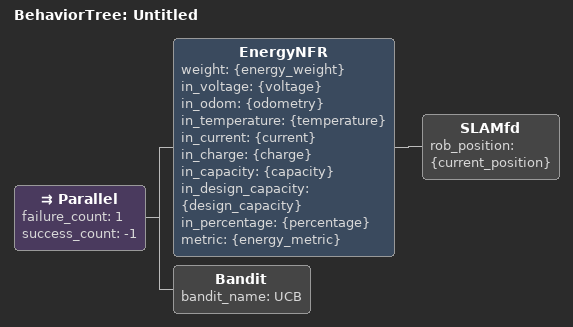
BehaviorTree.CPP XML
<root BTCPP_format="4">
  <BehaviorTree ID="Untitled">
      <Parallel failure_count="1"
              success_count="-1">
      <EnergyNFR weight="{energy_weight}" in_voltage="{voltage}" in_odom="{odometry}" in_temperature="{temperature}" in_current="{current}" in_charge="{charge}" in_capacity="{capacity}" in_design_capacity="{design_capacity}" in_percentage="{percentage}" metric="{energy_metric}">
      <SLAMfd  rob_position="{current_position}" />
      </EnergyNFR>
      <Bandit bandit_name="UCB" />
    </Parallel>

  </BehaviorTree>
</root>
